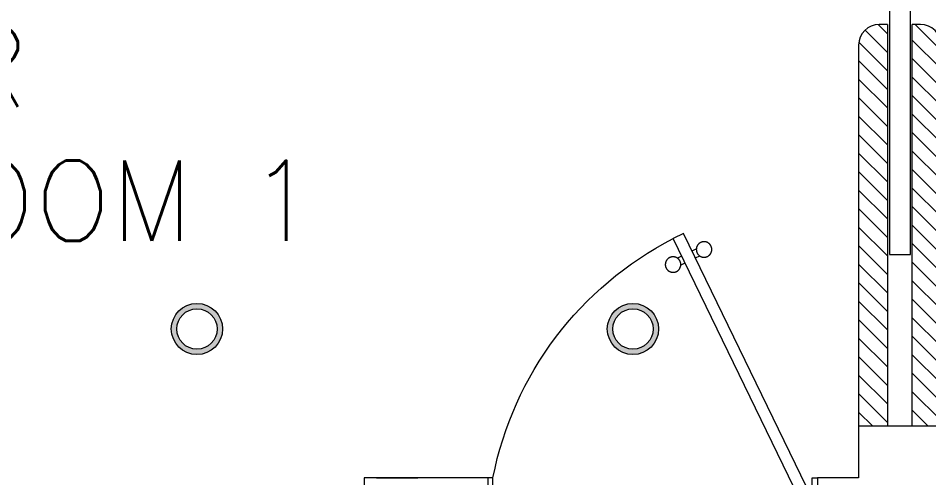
# Model space of a CAD drawing. Header units: metres. Extents: x 14 to 2416, y -346 to 476.
# Drawn here: x 142.237 to 144.447, y -134.328 to -133.213 of the extents above; entities that cross this region are included whole.
import ezdxf

# ---------------------------------------------------------------- set-up
doc = ezdxf.new("R2010")
doc.units = ezdxf.units.M
doc.linetypes.add('0', pattern=[0])
doc.layers.get('0').update_dxf_attribs({"linetype": '0', "lineweight": 20})
for name, color, linetype, lineweight in [('A-ANNO-TEXT', 20, 'Continuous', 13), ('A-DOOR', 35, 'Continuous', 5), ('A-WALL', 250, 'Continuous', 20), ('baños', 251, 'Continuous', 0), ('MAVA -LUMINARIAS', 1, 'Continuous', 18), ('PLF 01', 252, 'Continuous', 9), ('textos', 7, 'Continuous', 0)]:
    doc.layers.add(name, color=color, linetype=linetype, lineweight=lineweight)
doc.layers.add('MAVA Luminarias', color=1, linetype='Continuous')
doc.styles.get("Standard").update_dxf_attribs({"font": 'arial.ttf', "height": 0.1875})

# ---------------------------------------------------------------- blocks, each defined once
blk = doc.blocks.new('A$C3685e79b')
at = {"layer": 'A-DOOR'}
for p, q in [((0.0125, 0.05), (0.3248, 0.6926)), ((0.3248, 0.6926), (0.3503, 0.6802)), ((0.038, 0.0376), (0.3503, 0.6802)), ((0.3042, 0.6503), (0.294, 0.6552)), ((0.296, 0.6333), (0.2858, 0.6383)), ((0.3215, 0.621), (0.3317, 0.616)), ((0.3297, 0.6379), (0.3399, 0.6329)), ((0.038, 0.0376), (0.0125, 0.05))]:
    blk.add_line(p, q, dxfattribs=at)
for points in [[(0, 0), (0.025, 0), (0.025, 0.025), (0.0125, 0.025), (0.0125, 0.1), (0, 0.1), (0, 0)], [(0.8, 0), (0.775, 0), (0.775, 0.025), (0.7875, 0.025), (0.7875, 0.1), (0.8, 0.1), (0.8, 0)]]:
    blk.add_lwpolyline(points, dxfattribs=at)
blk.add_arc((-0.0309, -0.0619), 0.8343, 11.1901, 62.8126, dxfattribs=at)
for points in [[(0.294, 0.6539), (0.294, 0.659), (0.289, 0.6677), (0.2802, 0.6727), (0.2702, 0.6727), (0.2614, 0.6677), (0.2564, 0.6589), (0.2564, 0.6489), (0.2614, 0.6401), (0.2702, 0.6351), (0.2803, 0.6351), (0.289, 0.6401), (0.294, 0.6489), (0.294, 0.6539)], [(0.3693, 0.6173), (0.3693, 0.6224), (0.3642, 0.6311), (0.3555, 0.6361), (0.3454, 0.6361), (0.3367, 0.6311), (0.3316, 0.6224), (0.3317, 0.6123), (0.3367, 0.6035), (0.3454, 0.5985), (0.3555, 0.5985), (0.3643, 0.6036), (0.3693, 0.6123), (0.3693, 0.6173)]]:
    blk.add_open_spline(points, degree=2, dxfattribs=at)
blk = doc.blocks.new('PL BASE 2N NASAS 09')
at = {"layer": 'PLF 01'}
h = blk.add_hatch(dxfattribs=at)
h.set_pattern_fill('LINE', color=256, scale=0.01, angle=-45)
h.set_pattern_definition([(315, (0, 0.05), (0.0224506403, 0.0224506403), [])])
h.paths.add_polyline_path([(169.8475, -7.4867), (169.9175, -7.4867), (169.9175, -6.5117), (169.8975, -6.5117, 0.414214), (169.8475, -6.5617)])
h.paths.add_polyline_path([(170.0475, -6.5617, 0.414214), (169.9975, -6.5117), (169.9775, -6.5117), (169.9775, -7.4867), (170.0475, -7.4867)])
at = {"layer": 'A-DOOR'}
blk.add_lwpolyline([(169.9225, -6.1201), (169.9225, -7.0701), (169.9736, -7.0701), (169.9736, -6.1201)], close=True, dxfattribs=at)
at = {"layer": 'A-WALL'}
for p, q in [((169.9175, -6.5117), (169.8975, -6.5117)), ((169.9175, -6.5117), (169.9175, -7.4867)), ((169.9975, -6.5117), (169.9775, -6.5117)), ((169.9775, -7.4867), (169.9775, -6.5117)), ((169.8475, -6.5617), (169.8475, -7.4867)), ((170.0475, -7.4867), (169.8475, -7.4867)), ((169.8475, -7.4867), (169.8475, -7.6117)), ((168.6475, -7.6117), (168.6475, -8.8917)), ((168.9475, -7.6117), (168.6475, -7.6117)), ((169.8475, -7.6117), (169.7475, -7.6117))]:
    blk.add_line(p, q, dxfattribs=at)
for centre, start, end in [((169.8975, -6.5617), 90, 180), ((169.9975, -6.5617), 360, 90)]:
    blk.add_arc(centre, 0.05, start, end, dxfattribs=at)
at = {"layer": 'baños', "transparency": 33554508}
blk.add_line((168.6775, -7.6117), (168.7775, -7.6117), dxfattribs=at)
at = {"color": 1, "xscale": -1}
blk.add_blockref('A$C3685e79b', (169.7475, -7.7117), dxfattribs=at)
at = {"layer": 'textos', "insert": (166.8454, -7.0371), "char_height": 0.195, "width": 1.854973, "attachment_point": 7}
blk.add_mtext('{\\Fromans|c0;MASTER BATHROOM 1}', dxfattribs=at)
blk = doc.blocks.new('PL MUEBLES 2N NASAS 09')
blk.add_blockref('PL BASE 2N NASAS 09', (49.9143, 62.717))
blk = doc.blocks.new('A$C595364de')
blk.add_blockref('PL MUEBLES 2N NASAS 09', (-199.5618, -36.6052))
blk = doc.blocks.new('downlight')
at = {"layer": 'MAVA -LUMINARIAS'}
h = blk.add_hatch(color=3, dxfattribs=at)
h.dxf.hatch_style = 1
h.paths.add_polyline_path([(-5.416, -22.4571, 1), (-5.2917, -22.4571, 1)])
h.paths.add_polyline_path([(-5.3048, -22.4571, -1), (-5.4029, -22.4571, -1)], flags=16)
at = {"layer": 'MAVA -LUMINARIAS', "color": 3}
for radius in [0.0622, 0.049]:
    blk.add_circle((-5.3539, -22.4571), radius, dxfattribs=at)

msp = doc.modelspace()

# ---------------------------------------------------------------- block references
at = {"layer": 'A-ANNO-TEXT'}
msp.add_blockref('A$C595364de', (124.0766, -152.828), dxfattribs=at)
msp.add_blockref('A$C595364de', (124.0766, -152.828), dxfattribs=at)
at = {"layer": 'MAVA Luminarias'}
for p in [(148.0245, -111.5098), (148.0245, -111.5098), (149.0827, -111.5098), (149.0827, -111.5098)]:
    msp.add_blockref('downlight', p, dxfattribs=at)

doc.saveas('drawing.dxf')
